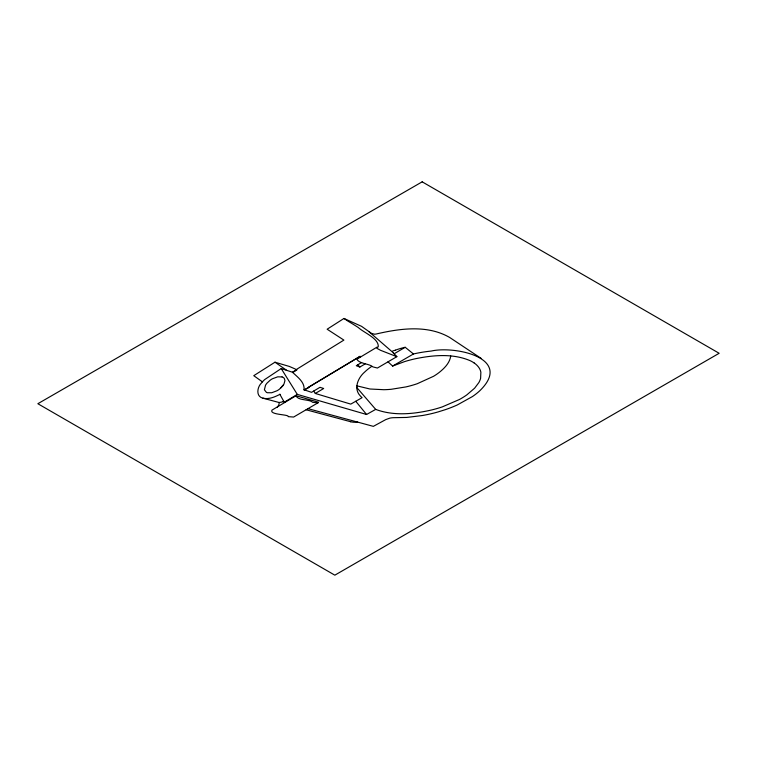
<?xml version="1.0" encoding="UTF-8"?>
<svg xmlns="http://www.w3.org/2000/svg" width="757" height="757" viewBox="0 0 757 757"><rect width="100%" height="100%" fill="white"/><g stroke="black" fill="none" stroke-linecap="round" stroke-linejoin="round"><path stroke-width="1.14" d="M371.687 366.426A69.72 40.253 0 0 0 364.694 372.037C358.175 377.573 353.339 388.379 360.039 395.627A30.072 17.364 0 0 0 362.083 397.662L350.775 404.115L315.309 393.46L313.663 391.076M450.737 355.96C449.819 362.783 444.652 368.025 439.543 372.17A71.783 41.446 0 0 1 433.553 376.295L417.258 383.714A80.857 46.688 0 0 1 405.903 386.922L391.218 389.287A60.238 34.784 0 0 1 383.846 389.704L369.946 389.003L356.812 385.833M296.384 369.795A18.054 10.418 0 0 0 295.012 368.896L289.325 366.435L274.999 362.215L286.714 370.353M315.309 393.46L323.703 388.492L319.974 387.319L311.553 392.334L304.03 389.751C304.967 382.124 297.255 376.939 292.476 372.217L281.216 368.564L264.638 379.598A52.914 30.554 0 0 0 261.373 383.108C257.172 387.149 255.677 396.602 262.944 398.173L279.257 402.554M374.346 334.14L371.782 333.496A8.431 4.873 0 0 1 371.384 333.307L361.572 326.343L343.971 318.46L348.097 321.223A307.815 177.715 0 0 1 358.269 327.507C363.738 332.654 379.125 338.511 378.245 346.867A2.498 1.448 0 0 1 377.052 347.255A1.031 0.596 0 0 0 376.56 347.406L356.888 359.197C358.969 363.833 369.52 363.625 372.889 366.89L377.412 368.034L396.895 356.642L393.403 353.017M296.063 395.741C297.681 400.794 309.831 399.1 312.622 402.308L317.931 402.847A1.798 1.041 0 0 0 318.29 402.147L296.063 395.741L271.971 410.124C269.123 415.035 289.373 414.278 288.228 416.643L293.631 417.05L317.931 402.847M376.56 347.406L376.92 348.324L380.544 350.302L396.848 356.679M275.056 362.158L253.765 375.68L262.405 381.859M343.971 318.46L327.138 329.219L343.886 340.101L296.347 369.501L296.905 369.955L292.694 372.558M292.476 372.217L296.564 369.681M280.024 394.302C274.942 396.923 268.867 399.62 262.944 398.173M304.03 389.751L308.837 387.414L304.295 390.148M360.058 356.339L308.487 387.3L360.067 356.348A6.747 3.889 0 0 1 359.897 357.408M279.825 394.246L284.272 402.204L297.293 394.388L366.568 414.486L375.699 409.395C393.64 416.132 413.634 414.126 431.925 409.897A96.905 55.952 0 0 0 442.249 406.906L459.442 399.488A84.898 49.016 0 0 0 466.899 394.823L474.601 388.209L478.85 382.578A47.265 27.29 0 0 0 480.61 378.32L480.865 372.207A30.346 17.525 0 0 0 474.147 362.925M361.609 362.527L356.282 365.707L359.859 367.041L365.148 363.909M394.227 353.737L405.194 347.283L413.464 353.964L415.924 353.424A90.925 52.498 0 0 1 431.168 351.068C454.086 345.694 513.681 357.531 479.995 390.565A84.566 48.827 0 0 1 472.482 396.536L457.247 404.976A113.701 65.641 0 0 1 445.532 409.594L437.972 411.969A101.608 58.658 0 0 1 422.236 415.546L406.698 417.438L394.142 417.675A11.923 6.879 0 0 0 389.76 418.157L385.748 419.605L373.343 426.361L308.014 408.648M388.019 361.846L392.618 366.057L413.464 353.964M392.618 366.057L404.711 361.562A95.524 55.157 0 0 1 415.621 358.695C433.515 355.052 453.15 353.33 470.324 360.758A30.469 17.591 0 0 1 474.1 362.944M283.818 401.409L283.203 401.626M395.457 350.16L395.523 350.131A51.362 29.655 0 0 1 405.194 347.283M395.391 350.179L392.618 351.011M375.056 334.14L375.633 334.102A4.485 2.593 0 0 0 376.068 334.036C399.98 328.472 427.421 324.592 449.686 337.48L481.357 358.534M306.102 409.764L350.671 421.725M284.272 402.204L284.973 402.393M282.03 376.929L277.743 376.825L272.529 378.718A19.928 11.506 0 0 0 270.164 380.213L266.918 383.222A29.476 17.014 0 0 0 265.499 385.285L264.401 389.789L266.36 392.306A4.192 2.422 0 0 0 267.42 392.732L271.735 392.741L276.986 390.763A20.496 11.828 0 0 0 279.38 389.212L282.616 386.098A28.832 16.645 0 0 0 283.97 383.998L284.944 380.657L284.377 378.632A5.28 3.047 0 0 0 282.068 376.891M369.056 331.765L392.202 351.816A16.436 9.491 0 0 0 393.422 353.008M357.749 364.827L359.859 367.041M356.755 387.499L375.699 409.395M355.762 401.276L366.568 414.486M281.216 368.564L297.293 394.388M283.08 401.626A9.056 5.233 0 0 1 279.286 402.45M357.654 422.075A11.118 6.425 0 0 1 350.642 421.763M279.182 402.554A16.484 9.519 0 0 1 277.308 407.134M280.998 387.811A21.575 12.453 0 0 1 283.515 384.821M422.169 181.831L37.85 403.718L334.831 575.169L719.15 353.282L422.169 181.831"/></g></svg>
